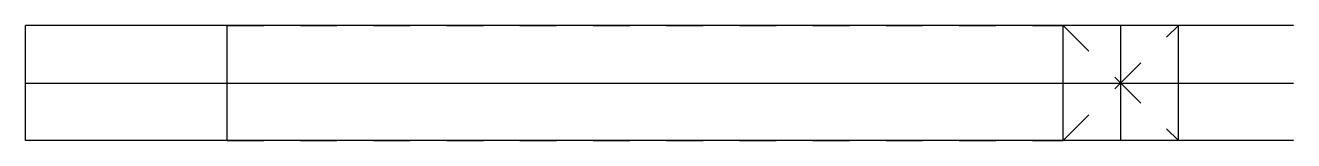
# Model space of a CAD drawing. Extents: x -35 to 185, y -10 to 10.
import ezdxf

# ---------------------------------------------------------------- set-up
doc = ezdxf.new("R2010")
doc.units = 0
doc.linetypes.add('CENTER', pattern=[28.575, 12.7, -6.35, 3.175, -6.35])
doc.linetypes.add('DASHED', pattern=[12.7, 6.35, -6.35])
doc.layers.get('0').update_dxf_attribs({"linetype": 'CONTINUOUS'})

msp = doc.modelspace()

# ---------------------------------------------------------------- linework, layer by layer
at = {"linetype": 'CONTINUOUS'}
for p, q in [((-35, -10), (-35, 10)), ((185, 10), (-35, 10)), ((0, -10), (0, 10)), ((145, -10), (145, 10)), ((155, -10), (155, 10)), ((165, -10), (165, 10)), ((-35, 0), (185, 0)), ((185, -10), (-35, -10))]:
    msp.add_line(p, q, dxfattribs=at)
at = {"linetype": 'DASHED'}
for p, q in [((0, 10), (145, 10)), ((145, 10), (165, -10)), ((145, -10), (165, 10)), ((0, -10), (145, -10))]:
    msp.add_line(p, q, dxfattribs=at)
at = {"linetype": 'CENTER'}
msp.add_line((-35, 0), (185, 0), dxfattribs=at)

doc.saveas('drawing.dxf')
